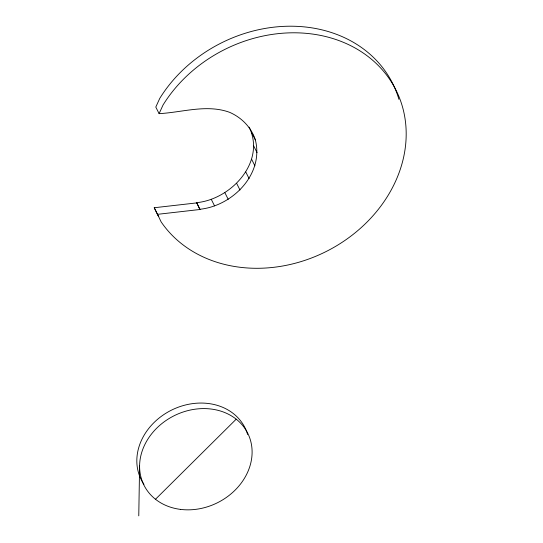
<?xml version="1.0" encoding="UTF-8"?>
<svg xmlns="http://www.w3.org/2000/svg" width="543" height="543" viewBox="0 0 543 543"><rect width="100%" height="100%" fill="white"/><g stroke="black" fill="none" stroke-linecap="round" stroke-linejoin="round"><path stroke-width="0.81" d="M138.77 515.85L139.599 465.623M196.661 202.906L154.246 207.738L157.551 214.322L199.96 209.496L196.661 202.668C231.006 199.376 266.09 162.024 249.149 127.137M199.96 209.496L196.661 202.668M199.96 209.259C232.682 205.851 264.095 174.072 255.339 139.85C251.233 127.313 241.628 117.573 229.635 112.333C206.747 103.964 182.434 112.408 159.099 113.65L155.8 107.066L159.723 98.453A134.929 113.032 -26.6 0 1 291.041 26.207A134.929 113.032 -26.6 0 1 398.915 99.328M159.099 113.65L163.022 105.043A134.929 113.032 -26.6 0 1 360.919 51.49A134.929 113.032 -26.6 0 1 357.973 230.442A134.929 113.032 -26.6 0 1 161.101 221.849L157.551 214.322M155.488 499.261L236.212 419.176M252.04 133.259L255.339 139.85M253.744 146.04L257.043 152.631M251.613 159.255L254.911 165.846M245.796 172.009L249.094 178.599M236.68 183.432L239.979 190.016M224.897 192.738L228.203 199.329M211.254 199.301L214.553 205.892M154.246 207.738L157.803 215.259A134.929 113.032 -26.6 0 0 158.732 216.603M143.949 484.342A58.02 48.605 -26.6 0 1 172.314 409.734A58.02 48.605 -26.6 0 1 247.628 434.495M180.493 509.388A58.02 48.605 -26.6 0 0 250.398 440.027A58.02 48.605 -26.6 0 0 156.655 428.237A58.02 48.605 -26.6 0 0 180.493 509.388"/></g></svg>
